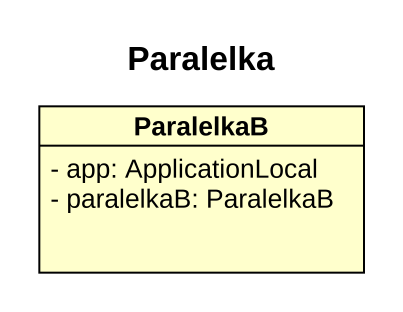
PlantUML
@startuml
title Paralelka
hide circle
hide empty members
skinparam classAttributeIconSize 0
class ParalelkaB {
  - app: ApplicationLocal
  - paralelkaB: ParalelkaB
}
@enduml
